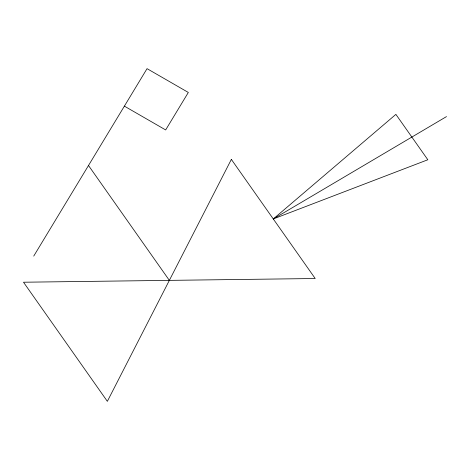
<?xml version="1.0" encoding="UTF-8"?>
<svg xmlns="http://www.w3.org/2000/svg" width="470" height="470" viewBox="0 0 470 470"><rect width="100%" height="100%" fill="white"/><g stroke="black" fill="none" stroke-linecap="round" stroke-linejoin="round"><path stroke-width="0.7" d="M33.728 256.103L147.045 68.655L188.329 92.455L165.663 129.943L124.386 106.144M273.287 218.955L395.887 114.375L427.829 159.759L273.287 218.955L446.5 116.595M88.501 165.505L169.353 280.367M231.358 159.395L107.354 401.345L23.5 282.223L315.211 278.516L231.358 159.395"/></g></svg>
